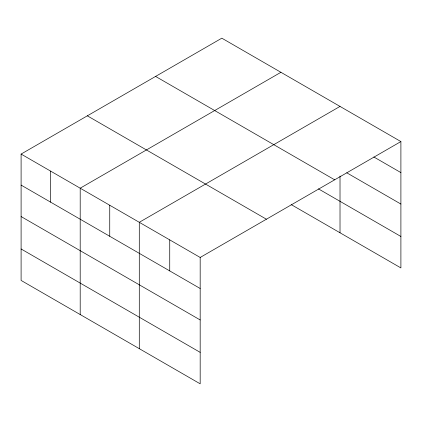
<?xml version="1.0" encoding="UTF-8"?>
<svg xmlns="http://www.w3.org/2000/svg" width="422" height="422" viewBox="0 0 422 422"><rect width="100%" height="100%" fill="white"/><g stroke="black" fill="none" stroke-linecap="round" stroke-linejoin="round"><path stroke-width="0.63" d="M400.9 141.57L221.824 38.18L21.1 154.072L21.1 280.43L200.176 383.82L200.176 257.457L400.9 141.57L400.9 267.928L291.148 204.564M280.92 72.299L80.196 188.186L80.196 314.548M340.016 106.418L139.292 222.304L139.292 348.667M373.839 156.979L400.9 172.603M346.778 172.814L400.9 204.058M155.586 76.424L334.662 179.814M318.42 188.856L400.9 236.473M87.338 115.828L266.414 219.213M21.1 154.072L200.176 257.457M21.1 185.1L200.176 288.49M21.1 216.56L200.176 319.95M21.1 248.969L200.176 352.359M340.016 176.037L340.016 232.78M169.734 239.881L169.734 270.913M109.741 205.245L109.741 236.278M50.645 171.132L50.645 202.159"/></g></svg>
